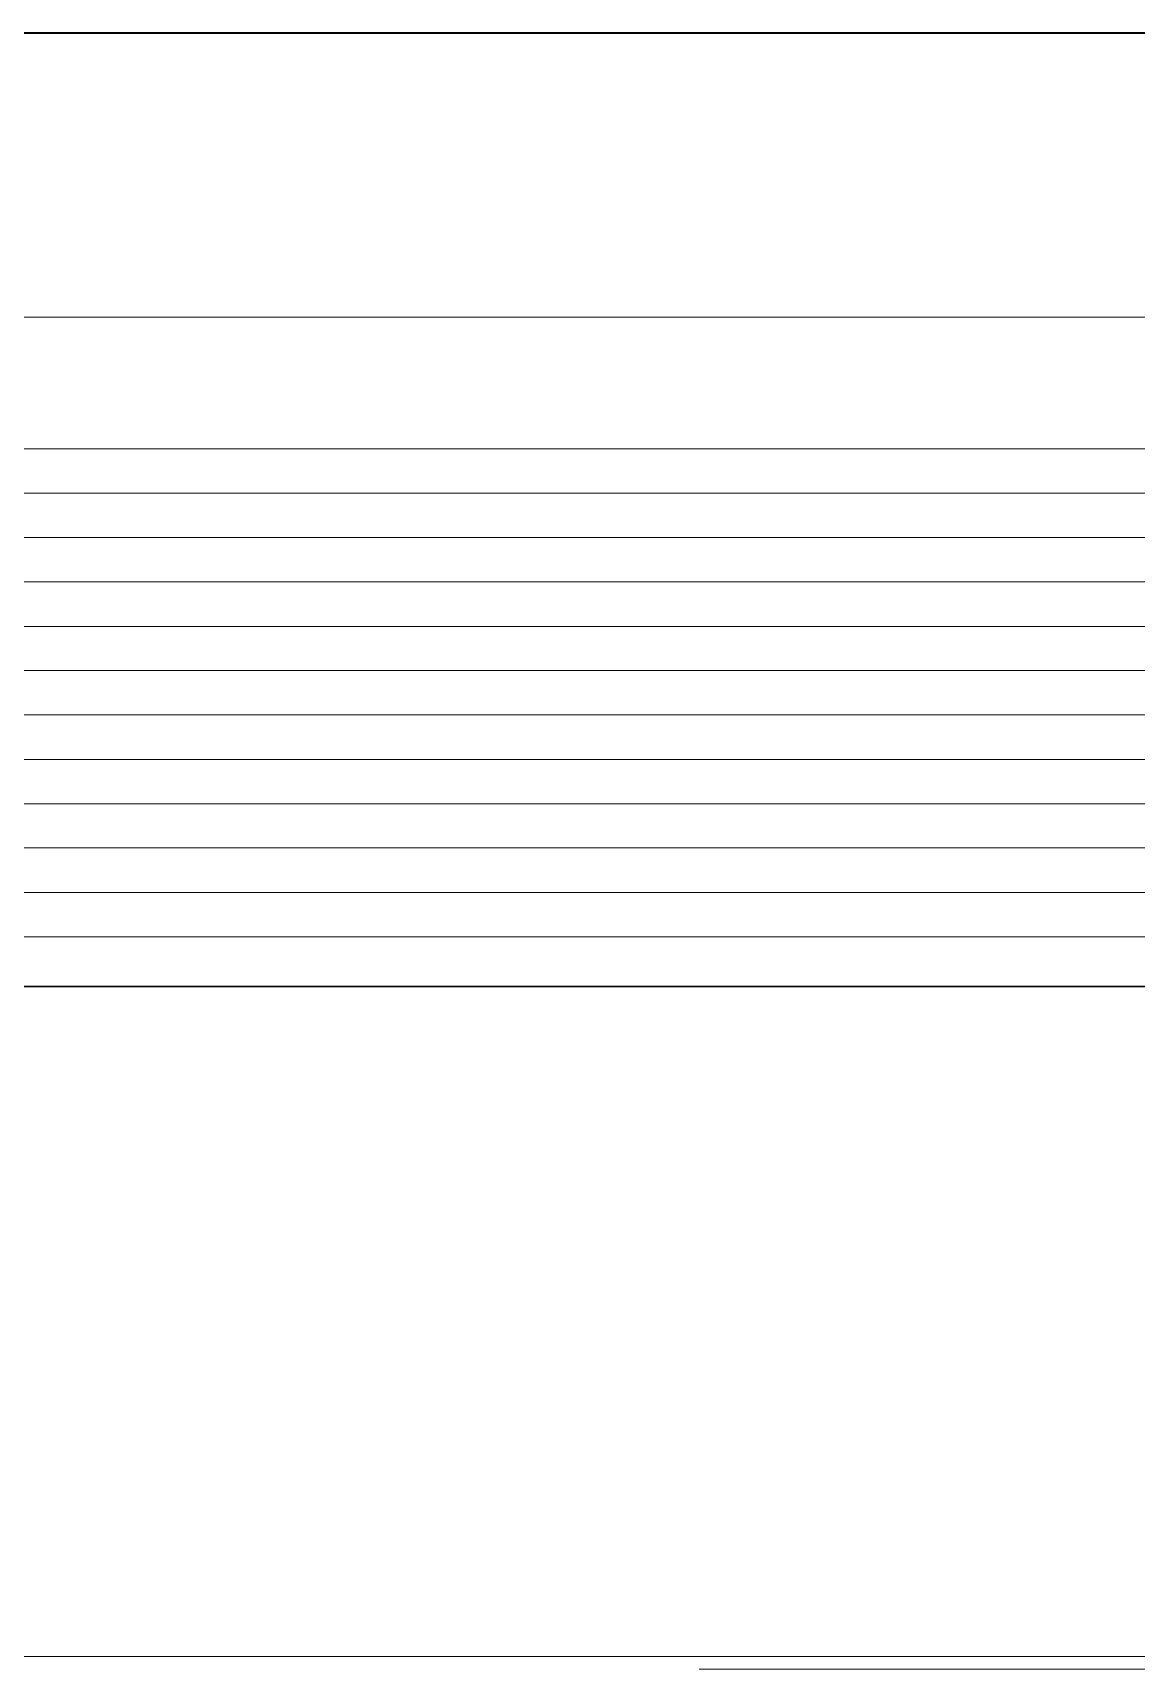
# Model space of a CAD drawing. Header units: millimetres. Extents: x -71336 to -33468, y -26189 to 22712.
# Drawn here: x -34339.9 to -34266.6, y -23192.7 to -23084.1 of the extents above; entities that cross this region are included whole.
import ezdxf

# ---------------------------------------------------------------- set-up
doc = ezdxf.new("R2010")
doc.units = ezdxf.units.MM
doc.set_wipeout_variables(frame=1)
doc.layers.add('PDF3_Geometry', color=7, linetype='Continuous')
doc.layers.add('SC - Equipment', color=7, linetype='Continuous', lineweight=13)
doc.layers.add('SC - Rack Layout - U-guides and centreline', color=5, linetype='Continuous', lineweight=13, plot=False)

# ---------------------------------------------------------------- blocks, each defined once
blk = doc.blocks.new('*U256')
at = {"layer": 'SC - Rack Layout - U-guides and centreline', "ltscale": 5}
blk.add_lwpolyline([(-300, 0), (300, 0)], dxfattribs=at)
blk = doc.blocks.new('*U257')
at = {"layer": 'SC - Rack Layout - U-guides and centreline', "color": 0, "linetype": 'ByBlock', "lineweight": -2, "transparency": 16777216}
for p in [(0, 400.05), (0, 355.6), (0, 311.15)]:
    blk.add_blockref('*U256', p, dxfattribs=at)
blk = doc.blocks.new('LG CVCA')
at = {"layer": 'PDF3_Geometry', "lineweight": 35}
blk.add_lwpolyline([(241.5, 1.64, -0.41475), (239.86, 0), (-239.86, 0, -0.414753), (-241.5, 1.64), (-241.5, 61.68, -0.414378), (-239.86, 63.32), (239.86, 63.32, -0.414374), (241.5, 61.68)], format="xyb", close=True, dxfattribs=at)
at = {"layer": 'PDF3_Geometry', "lineweight": 18}
for points in [[(-206.85, 35.7), (206.92, 35.7)], [(-206.85, 32.76), (206.92, 32.76)], [(-206.85, 29.81), (206.92, 29.81)], [(-206.85, 26.87), (206.92, 26.87)], [(-206.85, 23.92), (206.92, 23.92)], [(-206.85, 20.98), (206.92, 20.98)], [(-206.85, 18.04), (206.92, 18.04)], [(-206.85, 15.09), (206.92, 15.09)], [(-206.85, 12.15), (206.92, 12.15)], [(-206.85, 9.21), (206.92, 9.21)], [(-207.03, 6.26), (207.11, 6.26)], [(-221.65, 3.32), (221.5, 3.32)]]:
    blk.add_lwpolyline(points, dxfattribs=at)
blk = doc.blocks.new('1U BLANK PANEL - RACK LAYOUT')
blk.add_wipeout([(-241.3, 44.45), (241.3, 44.45), (241.3, 0), (-241.3, 0)])
at = {"layer": 'SC - Equipment'}
for p, q in [((-241.3, 44.45), (241.3, 44.45)), ((241.3, 0), (-241.3, 0))]:
    blk.add_line(p, q, dxfattribs=at)
blk = doc.blocks.new('*U281')
blk.add_blockref('1U BLANK PANEL - RACK LAYOUT', (0, -44.45))

msp = doc.modelspace()

# ---------------------------------------------------------------- linework, layer by layer
at = {"layer": 'SC - Equipment'}
msp.add_line((-34295.642, -23192.74), (-34079.604, -23192.74), dxfattribs=at)

# ---------------------------------------------------------------- block references
msp.add_blockref('LG CVCA', (-34297.756, -23147.44))
at = {"layer": 'SC - Rack Layout - U-guides and centreline'}
msp.add_blockref('*U257', (-34297.756, -23503.04), dxfattribs=at)

# ---------------------------------------------------------------- next in the draw order: block references
at = {"layer": 'SC - Equipment'}
msp.add_blockref('*U281', (-34297.756, -23147.44), dxfattribs=at)

doc.saveas('drawing.dxf')
